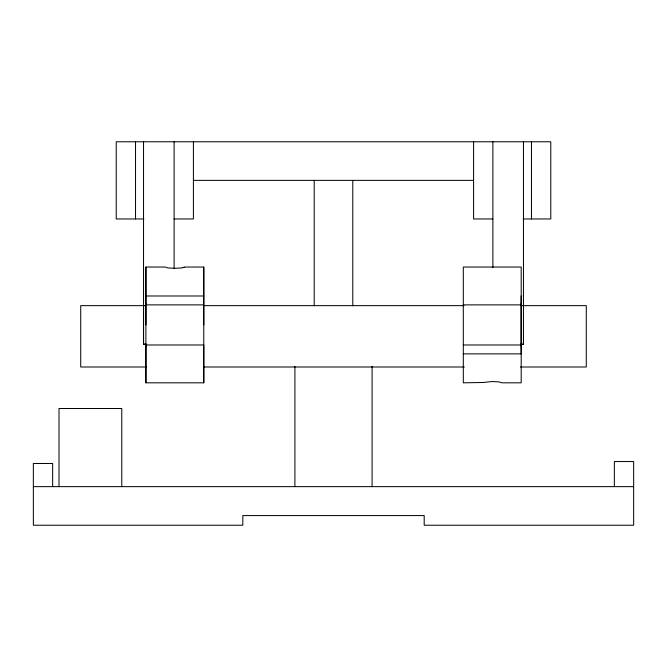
<?xml version="1.0" encoding="UTF-8"?>
<svg xmlns="http://www.w3.org/2000/svg" width="667" height="667" viewBox="0 0 667 667"><rect width="100%" height="100%" fill="white"/><g stroke="black" fill="none" stroke-linecap="round" stroke-linejoin="round"><path stroke-width="1" d="M145.89 382.825L145.948 344.989L203.777 344.989L203.777 382.825L145.89 382.825L145.89 305.636L143.538 305.636L143.538 344.23L145.89 344.23M145.948 346.156L145.956 344.989M145.948 324.929L145.89 267.042L165.183 267.042L168.009 267.942L174.837 268.317L181.657 267.942L184.484 267.042L203.777 267.042L203.777 304.877L145.89 304.877L145.89 267.042M203.777 324.929L203.777 267.042M521.127 304.877L521.194 295.99M183.192 267.684L184.15 267.375M145.89 304.877L145.948 303.71M193.363 180.365L473.637 180.365M143.797 218.959L116.225 218.959L116.225 141.771L550.775 141.771L550.775 218.959L523.203 218.959M174.112 218.959L193.413 218.959L193.413 141.771M492.888 218.959L473.587 218.959L473.587 141.771M145.89 295.99L203.777 295.99M463.307 304.877L521.194 304.877M144.022 305.636L80.724 305.636L80.724 367L146.665 367M145.439 305.636L145.89 305.636M464.024 305.636L203.777 305.636L203.777 382.825M520.402 305.636L586.276 305.636L586.276 367L520.335 367M146.657 344.23L143.538 344.23L143.538 141.771M520.352 344.23L523.462 344.23L523.462 141.771M521.194 344.23L523.462 344.23M463.307 344.989L521.194 344.989M463.307 353.877L521.194 353.877L521.127 344.989M203.41 367L464.357 367M33.35 486.635L633.65 486.635M614.357 486.635L614.357 461.547L633.65 461.547L633.65 525.229L424.195 525.229L424.195 515.574L242.805 515.574L242.805 525.229L33.35 525.229L33.35 463.482L52.643 463.482L52.643 486.635M531.474 141.771L531.474 218.959M521.135 303.71L521.135 346.156M492.888 141.771L492.888 267.459M372.094 366.366L372.094 486.635M352.793 180.365L352.793 305.828M314.207 180.365L314.207 305.828M294.906 366.366L294.906 486.635M174.112 141.771L174.112 268.493M135.526 141.771L135.526 218.959M121.778 486.635L121.778 408.504L59.013 408.504L59.013 486.635M482.933 382.491L463.307 382.825L463.307 267.042L521.194 267.042L521.194 382.825L501.901 382.825L499.074 381.924L492.246 381.549L482.933 382.491"/></g></svg>
